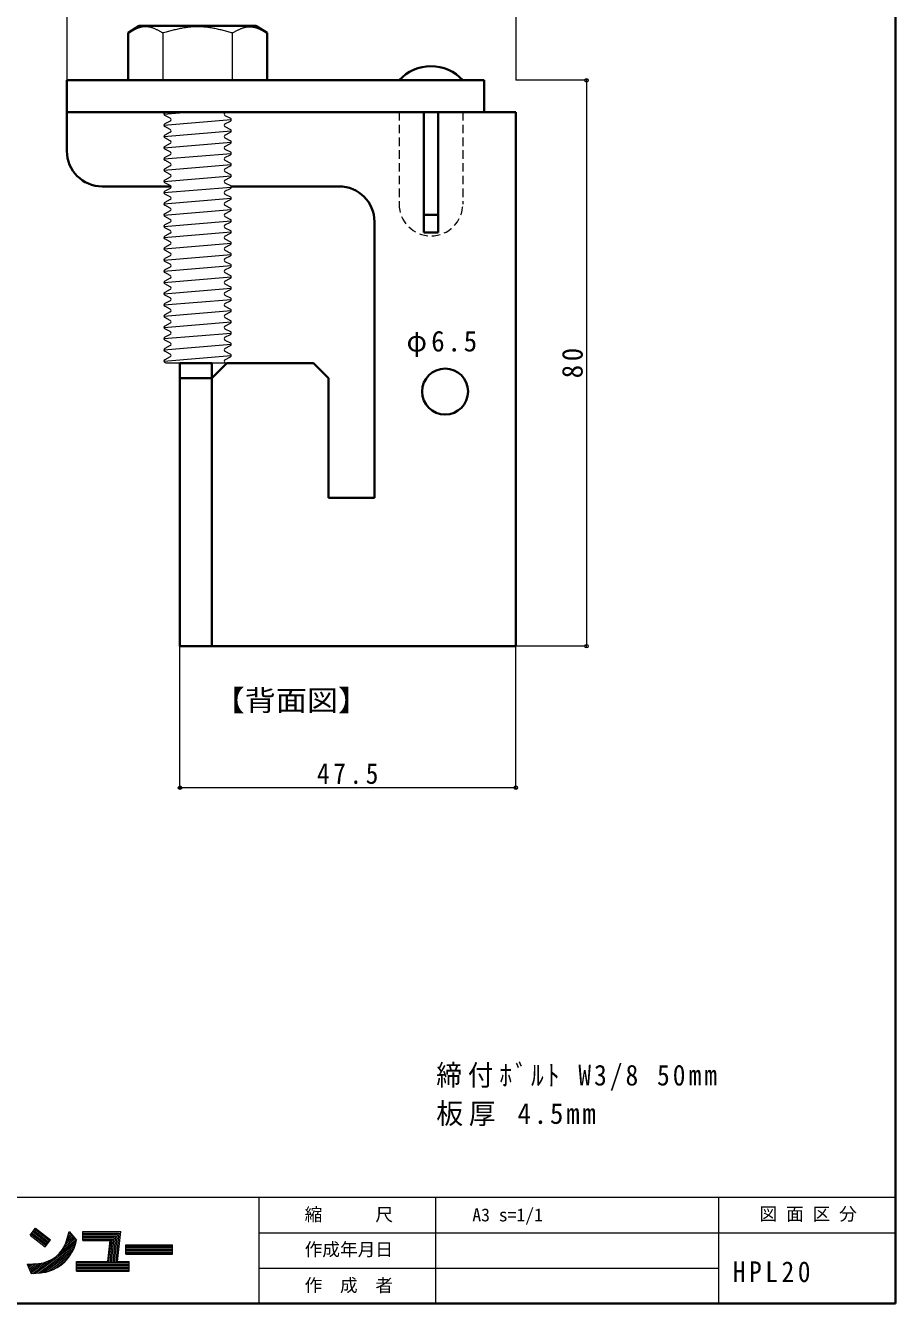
# Model space of a CAD drawing. Units: millimetres at full size, sheet at 1:1; details may follow other scales. Extents: x -492 to 492, y -348 to 348.
# Drawn here: x -225.5 to -102.5, y -347.8 to -167.1 of the extents above; entities that cross this region are included whole.
import ezdxf
from ezdxf.enums import TextEntityAlignment as Align

# ---------------------------------------------------------------- set-up
doc = ezdxf.new("R2010")
doc.units = ezdxf.units.MM
doc.header["$PDMODE"] = 32
doc.header["$PDSIZE"] = 0.5
doc.linetypes.add('DASHED1', pattern=[1.8, 1.2, -0.6])
for name, color, linetype, lineweight in [('0-2_本体', 7, 'Continuous', 35), ('0-3_ボルト・ナット', 4, 'Continuous', 18), ('0-8', 4, 'Continuous', 18), ('F-0_図面枠', 4, 'Continuous', 18)]:
    doc.layers.add(name, color=color, linetype=linetype, lineweight=lineweight)
doc.layers.add('F-2_文字1', color=7, linetype='Continuous')
doc.layers.add('F-3_文字2', color=7, linetype='Continuous')
doc.styles.add('ＭＳ ゴシック', font='')
doc.styles.get('ＭＳ ゴシック').set_extended_font_data('MS Gothic')

msp = doc.modelspace()

# ---------------------------------------------------------------- linework, layer by layer
at = {"layer": '0-2_本体'}
for p, q in [((-219.69, -174.851), (-160.69, -174.851)), ((-219.69, -184.851), (-219.69, -174.851)), ((-160.69, -179.351), (-160.69, -174.851)), ((-219.69, -179.351), (-156.19, -179.351)), ((-169.19, -179.351), (-169.19, -196.351)), ((-167.19, -179.351), (-167.19, -196.351)), ((-156.19, -254.851), (-156.19, -179.351)), ((-214.69, -189.851), (-204.956, -189.851)), ((-196.447, -189.851), (-181.19, -189.851)), ((-176.19, -194.851), (-176.19, -233.851)), ((-169.19, -193.851), (-167.19, -193.851)), ((-169.19, -196.351), (-167.19, -196.351)), ((-203.69, -214.851), (-203.69, -254.851)), ((-199.19, -214.851), (-203.69, -214.851)), ((-199.19, -214.851), (-199.19, -254.851)), ((-197.069, -214.851), (-199.19, -216.973)), ((-184.811, -214.851), (-197.069, -214.851)), ((-184.811, -214.851), (-182.69, -216.973)), ((-199.19, -216.973), (-203.69, -216.973)), ((-182.69, -216.973), (-182.69, -233.851)), ((-176.19, -233.851), (-182.69, -233.851)), ((-156.19, -254.851), (-203.69, -254.851)), ((-203.69, -254.851), (-156.19, -254.851))]:
    msp.add_line(p, q, dxfattribs=at)
at = {"layer": '0-2_本体', "color": 4, "linetype": 'DASHED1', "lineweight": 18}
for p, q in [((-172.69, -179.351), (-172.69, -192.351)), ((-163.69, -179.351), (-163.69, -192.351))]:
    msp.add_line(p, q, dxfattribs=at)
at = {"layer": '0-2_本体'}
msp.add_circle((-166.19, -218.851), 3.25, dxfattribs=at)
for centre, radius, start, end in [((-168.19, -178.914), 6.062, 42.07502, 137.92498), ((-214.69, -184.851), 5, 180, 270), ((-181.19, -194.851), 5, 0, 90)]:
    msp.add_arc(centre, radius, start, end, dxfattribs=at)
at = {"layer": '0-2_本体', "color": 4, "linetype": 'DASHED1', "lineweight": 18}
msp.add_arc((-168.19, -192.351), 4.5, 180, 0, dxfattribs=at)
at = {"layer": '0-3_ボルト・ナット'}
for p, q in [((-205.769, -167.151), (-205.835, -167.117)), ((-197.326, -167.117), (-197.26, -167.151)), ((-206.098, -168.151), (-206.098, -174.851)), ((-196.283, -168.151), (-196.283, -174.851)), ((-205.953, -179.623), (-202.69, -179.351)), ((-205.953, -181.211), (-196.427, -180.417)), ((-205.685, -179.351), (-205.835, -179.43)), ((-205.054, -180.223), (-205.835, -179.817)), ((-205.054, -180.611), (-205.835, -181.017)), ((-197.326, -179.43), (-197.176, -179.351)), ((-197.326, -179.817), (-196.545, -180.223)), ((-197.326, -181.017), (-196.545, -180.611)), ((-205.953, -182.798), (-196.427, -182.004)), ((-205.054, -181.811), (-205.835, -181.404)), ((-205.054, -182.198), (-205.835, -182.605)), ((-197.326, -181.404), (-196.545, -181.811)), ((-197.326, -182.605), (-196.545, -182.198)), ((-205.953, -184.386), (-196.427, -183.592)), ((-205.054, -183.398), (-205.835, -182.992)), ((-205.054, -183.786), (-205.835, -184.192)), ((-197.326, -182.992), (-196.545, -183.398)), ((-197.326, -184.192), (-196.545, -183.786)), ((-205.953, -185.973), (-196.427, -185.179)), ((-205.054, -184.986), (-205.835, -184.579)), ((-205.054, -185.373), (-205.835, -185.78)), ((-197.326, -184.579), (-196.545, -184.986)), ((-197.326, -185.78), (-196.545, -185.373)), ((-205.953, -187.561), (-196.427, -186.767)), ((-205.054, -186.573), (-205.835, -186.167)), ((-205.054, -186.961), (-205.835, -187.367)), ((-205.054, -188.161), (-205.835, -187.754)), ((-197.326, -186.167), (-196.545, -186.573)), ((-197.326, -187.367), (-196.545, -186.961)), ((-197.326, -187.754), (-196.545, -188.161)), ((-205.953, -189.148), (-196.427, -188.354)), ((-205.054, -188.548), (-205.835, -188.955)), ((-205.054, -189.748), (-205.835, -189.342)), ((-197.326, -188.955), (-196.545, -188.548)), ((-197.326, -189.342), (-196.545, -189.748)), ((-205.953, -190.736), (-196.427, -189.942)), ((-205.054, -190.136), (-205.835, -190.542)), ((-205.054, -191.336), (-205.835, -190.929)), ((-197.326, -190.542), (-196.545, -190.136)), ((-197.326, -190.929), (-196.545, -191.336)), ((-205.953, -192.323), (-196.427, -191.529)), ((-205.953, -193.911), (-196.427, -193.117)), ((-205.054, -191.723), (-205.835, -192.13)), ((-205.054, -192.923), (-205.835, -192.517)), ((-197.326, -192.13), (-196.545, -191.723)), ((-197.326, -192.517), (-196.545, -192.923)), ((-205.953, -195.498), (-196.427, -194.704)), ((-205.054, -193.311), (-205.835, -193.717)), ((-205.054, -194.511), (-205.835, -194.104)), ((-205.054, -194.898), (-205.835, -195.305)), ((-197.326, -193.717), (-196.545, -193.311)), ((-197.326, -194.104), (-196.545, -194.511)), ((-197.326, -195.305), (-196.545, -194.898)), ((-205.953, -197.086), (-196.427, -196.292)), ((-205.054, -196.098), (-205.835, -195.692)), ((-205.054, -196.486), (-205.835, -196.892)), ((-197.326, -195.692), (-196.545, -196.098)), ((-197.326, -196.892), (-196.545, -196.486)), ((-205.953, -198.673), (-196.427, -197.879)), ((-205.054, -197.686), (-205.835, -197.279)), ((-205.054, -198.073), (-205.835, -198.48)), ((-197.326, -197.279), (-196.545, -197.686)), ((-197.326, -198.48), (-196.545, -198.073)), ((-205.953, -200.261), (-196.427, -199.467)), ((-205.054, -199.273), (-205.835, -198.867)), ((-205.054, -199.661), (-205.835, -200.067)), ((-205.054, -200.861), (-205.835, -200.454)), ((-197.326, -198.867), (-196.545, -199.273)), ((-197.326, -200.067), (-196.545, -199.661)), ((-197.326, -200.454), (-196.545, -200.861)), ((-205.953, -201.848), (-196.427, -201.054)), ((-205.054, -201.248), (-205.835, -201.655)), ((-205.054, -202.448), (-205.835, -202.042)), ((-197.326, -201.655), (-196.545, -201.248)), ((-197.326, -202.042), (-196.545, -202.448)), ((-205.953, -203.436), (-196.427, -202.642)), ((-205.054, -202.836), (-205.835, -203.242)), ((-205.054, -204.036), (-205.835, -203.629)), ((-197.326, -203.242), (-196.545, -202.836)), ((-197.326, -203.629), (-196.545, -204.036)), ((-205.953, -205.023), (-196.427, -204.229)), ((-205.953, -206.611), (-196.427, -205.817)), ((-205.054, -204.423), (-205.835, -204.83)), ((-205.054, -205.623), (-205.835, -205.217)), ((-197.326, -204.83), (-196.545, -204.423)), ((-197.326, -205.217), (-196.545, -205.623)), ((-205.953, -208.198), (-196.427, -207.404)), ((-205.054, -206.011), (-205.835, -206.417)), ((-205.054, -207.211), (-205.835, -206.804)), ((-205.054, -207.598), (-205.835, -208.005)), ((-197.326, -206.417), (-196.545, -206.011)), ((-197.326, -206.804), (-196.545, -207.211)), ((-197.326, -208.005), (-196.545, -207.598)), ((-205.953, -209.786), (-196.427, -208.992)), ((-205.054, -208.798), (-205.835, -208.392)), ((-205.054, -209.186), (-205.835, -209.592)), ((-197.326, -208.392), (-196.545, -208.798)), ((-197.326, -209.592), (-196.545, -209.186)), ((-205.953, -211.373), (-196.427, -210.579)), ((-205.054, -210.386), (-205.835, -209.979)), ((-205.054, -210.773), (-205.835, -211.18)), ((-197.326, -209.979), (-196.545, -210.386)), ((-197.326, -211.18), (-196.545, -210.773)), ((-205.953, -212.961), (-196.427, -212.167)), ((-205.054, -211.973), (-205.835, -211.567)), ((-205.054, -212.361), (-205.835, -212.767)), ((-197.326, -211.567), (-196.545, -211.973)), ((-197.326, -212.767), (-196.545, -212.361)), ((-205.953, -214.548), (-196.427, -213.754)), ((-205.054, -213.561), (-205.835, -213.154)), ((-205.054, -213.948), (-205.835, -214.355)), ((-205.625, -214.851), (-205.835, -214.742)), ((-197.326, -213.154), (-196.545, -213.561)), ((-197.326, -214.355), (-196.545, -213.948))]:
    msp.add_line(p, q, dxfattribs=at)
at = {"layer": '0-3_ボルト・ナット', "color": 7, "lineweight": 35}
for p, q in [((-192.94, -167.151), (-191.375, -168.151)), ((-211.005, -168.151), (-211.005, -174.851)), ((-191.375, -168.151), (-191.375, -174.851)), ((-191.375, -174.851), (-211.005, -174.851)), ((-191.375, -174.851), (-211.005, -174.851))]:
    msp.add_line(p, q, dxfattribs=at)
msp.add_lwpolyline([(-192.94, -167.151), (-209.44, -167.151), (-211.005, -168.151)], dxfattribs=at)
at = {"layer": '0-3_ボルト・ナット'}
for points in [[(-209.265, -167.383), (-209.35, -167.406), (-209.434, -167.432), (-209.519, -167.46), (-209.603, -167.489), (-209.688, -167.52), (-209.772, -167.553), (-209.857, -167.587), (-209.941, -167.623), (-210.026, -167.66), (-210.11, -167.698), (-210.195, -167.738), (-210.28, -167.778), (-210.364, -167.819), (-210.449, -167.862), (-210.533, -167.904), (-210.618, -167.948), (-210.702, -167.992), (-210.787, -168.036), (-210.871, -168.081), (-210.956, -168.125), (-211.005, -168.151)], [(-206.098, -168.151), (-206.146, -168.126), (-206.23, -168.081), (-206.314, -168.037), (-206.397, -167.993), (-206.481, -167.949), (-206.565, -167.906), (-206.649, -167.863), (-206.732, -167.821), (-206.816, -167.78), (-206.9, -167.74), (-206.984, -167.7), (-207.067, -167.662), (-207.151, -167.625), (-207.235, -167.59), (-207.319, -167.555), (-207.402, -167.523), (-207.486, -167.492), (-207.57, -167.462), (-207.654, -167.435), (-207.737, -167.409), (-207.821, -167.386), (-207.905, -167.364), (-207.989, -167.345), (-208.072, -167.328), (-208.156, -167.314), (-208.24, -167.302), (-208.324, -167.293), (-208.408, -167.287), (-208.491, -167.283), (-208.54, -167.283), (-208.589, -167.283), (-208.674, -167.286), (-208.758, -167.292), (-208.843, -167.301), (-208.927, -167.312), (-209.012, -167.326), (-209.096, -167.343), (-209.181, -167.362), (-209.265, -167.383)], [(-202.634, -167.384), (-202.802, -167.408), (-202.971, -167.433), (-203.139, -167.461), (-203.307, -167.49), (-203.475, -167.521), (-203.644, -167.554), (-203.812, -167.588), (-203.98, -167.624), (-204.149, -167.661), (-204.317, -167.699), (-204.485, -167.739), (-204.654, -167.779), (-204.822, -167.82), (-204.99, -167.862), (-205.158, -167.905), (-205.327, -167.948), (-205.495, -167.992), (-205.663, -168.036), (-205.832, -168.081), (-206, -168.125), (-206.098, -168.151)], [(-196.283, -168.151), (-196.38, -168.125), (-196.548, -168.081), (-196.717, -168.036), (-196.885, -167.992), (-197.053, -167.948), (-197.222, -167.905), (-197.39, -167.862), (-197.558, -167.82), (-197.727, -167.779), (-197.895, -167.739), (-198.063, -167.699), (-198.231, -167.661), (-198.4, -167.624), (-198.568, -167.588), (-198.736, -167.554), (-198.905, -167.521), (-199.073, -167.49), (-199.241, -167.461), (-199.409, -167.433), (-199.578, -167.408), (-199.746, -167.384), (-199.914, -167.363), (-200.083, -167.344), (-200.251, -167.327), (-200.419, -167.313), (-200.588, -167.301), (-200.756, -167.292), (-200.924, -167.286), (-201.092, -167.283), (-201.19, -167.283), (-201.288, -167.283), (-201.456, -167.286), (-201.624, -167.292), (-201.793, -167.301), (-201.961, -167.313), (-202.129, -167.327), (-202.297, -167.344), (-202.466, -167.363), (-202.634, -167.384)], [(-196.283, -168.151), (-196.234, -168.126), (-196.15, -168.081), (-196.067, -168.037), (-195.983, -167.993), (-195.899, -167.949), (-195.815, -167.906), (-195.732, -167.863), (-195.648, -167.821), (-195.564, -167.78), (-195.48, -167.74), (-195.397, -167.7), (-195.313, -167.662), (-195.229, -167.625), (-195.145, -167.59), (-195.062, -167.555), (-194.978, -167.523), (-194.894, -167.492), (-194.81, -167.462), (-194.726, -167.435), (-194.643, -167.409), (-194.559, -167.386), (-194.475, -167.364), (-194.391, -167.345), (-194.308, -167.328), (-194.224, -167.314), (-194.14, -167.302), (-194.056, -167.293), (-193.972, -167.287), (-193.889, -167.283), (-193.84, -167.283), (-193.791, -167.283), (-193.707, -167.286), (-193.622, -167.292), (-193.538, -167.301), (-193.453, -167.312), (-193.369, -167.326), (-193.284, -167.343), (-193.199, -167.362), (-193.115, -167.383)], [(-193.115, -167.383), (-193.03, -167.406), (-192.946, -167.432), (-192.861, -167.46), (-192.777, -167.489), (-192.692, -167.52), (-192.608, -167.553), (-192.523, -167.587), (-192.439, -167.623), (-192.354, -167.66), (-192.27, -167.698), (-192.185, -167.738), (-192.101, -167.778), (-192.016, -167.819), (-191.931, -167.862), (-191.847, -167.904), (-191.762, -167.948), (-191.678, -167.992), (-191.593, -168.036), (-191.509, -168.081), (-191.424, -168.125), (-191.375, -168.151)], [(-197.326, -214.742), (-197.116, -214.851), (-205.625, -214.851)]]:
    msp.add_lwpolyline(points, dxfattribs=at)
for centre, start, end in [((-205.734, -179.623), 117.5, 242.5), ((-205.155, -180.417), 297.5, 62.5), ((-197.225, -179.623), 117.5, 242.5), ((-196.646, -180.417), 297.5, 62.5), ((-205.734, -181.211), 117.5, 242.5), ((-205.155, -182.004), 297.5, 62.5), ((-197.225, -181.211), 117.5, 242.5), ((-196.646, -182.004), 297.5, 62.5), ((-205.734, -182.798), 117.5, 242.5), ((-205.734, -184.386), 117.5, 242.5), ((-205.155, -183.592), 297.5, 62.5), ((-197.225, -182.798), 117.5, 242.5), ((-197.225, -184.386), 117.5, 242.5), ((-196.646, -183.592), 297.5, 62.5), ((-205.734, -185.973), 117.5, 242.5), ((-205.155, -185.179), 297.5, 62.5), ((-197.225, -185.973), 117.5, 242.5), ((-196.646, -185.179), 297.5, 62.5), ((-205.734, -187.561), 117.5, 242.5), ((-205.155, -186.767), 297.5, 62.5), ((-197.225, -187.561), 117.5, 242.5), ((-196.646, -186.767), 297.5, 62.5), ((-205.734, -189.148), 117.5, 242.5), ((-205.155, -188.354), 297.5, 62.5), ((-197.225, -189.148), 117.5, 242.5), ((-196.646, -188.354), 297.5, 62.5), ((-205.734, -190.736), 117.5, 242.5), ((-205.155, -189.942), 297.5, 62.5), ((-205.155, -191.529), 297.5, 62.5), ((-197.225, -190.736), 117.5, 242.5), ((-196.646, -189.942), 297.5, 62.5), ((-196.646, -191.529), 297.5, 62.5), ((-205.734, -192.323), 117.5, 242.5), ((-205.155, -193.117), 297.5, 62.5), ((-197.225, -192.323), 117.5, 242.5), ((-196.646, -193.117), 297.5, 62.5), ((-205.734, -193.911), 117.5, 242.5), ((-205.155, -194.704), 297.5, 62.5), ((-197.225, -193.911), 117.5, 242.5), ((-196.646, -194.704), 297.5, 62.5), ((-205.734, -195.498), 117.5, 242.5), ((-205.155, -196.292), 297.5, 62.5), ((-197.225, -195.498), 117.5, 242.5), ((-196.646, -196.292), 297.5, 62.5), ((-205.734, -197.086), 117.5, 242.5), ((-205.734, -198.673), 117.5, 242.5), ((-205.155, -197.879), 297.5, 62.5), ((-197.225, -197.086), 117.5, 242.5), ((-197.225, -198.673), 117.5, 242.5), ((-196.646, -197.879), 297.5, 62.5), ((-205.734, -200.261), 117.5, 242.5), ((-205.155, -199.467), 297.5, 62.5), ((-197.225, -200.261), 117.5, 242.5), ((-196.646, -199.467), 297.5, 62.5), ((-205.734, -201.848), 117.5, 242.5), ((-205.155, -201.054), 297.5, 62.5), ((-197.225, -201.848), 117.5, 242.5), ((-196.646, -201.054), 297.5, 62.5), ((-205.734, -203.436), 117.5, 242.5), ((-205.155, -202.642), 297.5, 62.5), ((-205.155, -204.229), 297.5, 62.5), ((-197.225, -203.436), 117.5, 242.5), ((-196.646, -202.642), 297.5, 62.5), ((-196.646, -204.229), 297.5, 62.5), ((-205.734, -205.023), 117.5, 242.5), ((-205.155, -205.817), 297.5, 62.5), ((-197.225, -205.023), 117.5, 242.5), ((-196.646, -205.817), 297.5, 62.5), ((-205.734, -206.611), 117.5, 242.5), ((-205.155, -207.404), 297.5, 62.5), ((-197.225, -206.611), 117.5, 242.5), ((-196.646, -207.404), 297.5, 62.5), ((-205.734, -208.198), 117.5, 242.5), ((-205.155, -208.992), 297.5, 62.5), ((-197.225, -208.198), 117.5, 242.5), ((-196.646, -208.992), 297.5, 62.5), ((-205.734, -209.786), 117.5, 242.5), ((-205.734, -211.373), 117.5, 242.5), ((-205.155, -210.579), 297.5, 62.5), ((-197.225, -209.786), 117.5, 242.5), ((-197.225, -211.373), 117.5, 242.5), ((-196.646, -210.579), 297.5, 62.5), ((-205.734, -212.961), 117.5, 242.5), ((-205.155, -212.167), 297.5, 62.5), ((-197.225, -212.961), 117.5, 242.5), ((-196.646, -212.167), 297.5, 62.5), ((-205.734, -214.548), 117.5, 242.5), ((-205.155, -213.754), 297.5, 62.5), ((-197.225, -214.548), 117.5, 242.5), ((-196.646, -213.754), 297.5, 62.5)]:
    msp.add_arc(centre, 0.218, start, end, dxfattribs=at)
at = {"layer": '0-8'}
for p, q in [((-219.69, -143.851), (-219.69, -174.851)), ((-156.19, -143.851), (-156.19, -174.851)), ((-146.19, -174.851), (-156.19, -174.851)), ((-146.19, -174.851), (-156.19, -174.851)), ((-146.19, -174.851), (-146.19, -254.851)), ((-203.69, -274.851), (-203.69, -254.851)), ((-146.19, -254.851), (-156.19, -254.851)), ((-156.19, -274.851), (-156.19, -254.851)), ((-156.19, -274.851), (-203.69, -274.851))]:
    msp.add_line(p, q, dxfattribs=at)
for p in [(-146.19, -174.851), (-146.19, -254.851), (-203.69, -274.851), (-156.19, -274.851)]:
    msp.add_point(p, dxfattribs=at)
at = {"layer": 'F-0_図面枠', "color": 7, "lineweight": 35}
for p, q in [((-102.5, -347.75), (-102.5, -72.75)), ((-102.5, -342.75), (-102.5, -342.75))]:
    msp.add_line(p, q, dxfattribs=at)
at = {"layer": 'F-0_図面枠'}
for p, q in [((-492, -332.75), (-102.5, -332.75)), ((-192.5, -347.75), (-192.5, -332.75)), ((-167.5, -347.75), (-167.5, -332.75)), ((-127.5, -347.75), (-127.5, -332.75)), ((-224.891, -338.1), (-224.127, -337.107)), ((-224.633, -337.765), (-222.491, -339.413)), ((-224.505, -337.598), (-222.362, -339.246)), ((-224.376, -337.431), (-222.234, -339.079)), ((-224.247, -337.264), (-222.105, -338.912)), ((-224.127, -337.107), (-221.985, -338.755)), ((-219.733, -338.886), (-219.348, -337.601)), ((-219.461, -337.979), (-219.193, -337.783)), ((-219.348, -337.601), (-218.298, -338.827)), ((-217.412, -338.854), (-217.412, -337.601)), ((-217.412, -337.601), (-212.042, -337.601)), ((-212.501, -341.82), (-212.042, -337.601)), ((-192.5, -337.75), (-102.5, -337.75)), ((-224.891, -338.1), (-222.748, -339.748)), ((-224.762, -337.933), (-222.62, -339.58)), ((-224.118, -343.485), (-218.449, -339.329)), ((-222.748, -339.748), (-221.985, -338.755)), ((-220.979, -340.923), (-218.348, -338.994)), ((-220.355, -340.203), (-218.366, -338.746)), ((-220.07, -339.734), (-218.504, -338.586)), ((-219.888, -339.338), (-218.642, -338.425)), ((-219.763, -338.985), (-218.78, -338.264)), ((-219.662, -338.65), (-218.917, -338.104)), ((-219.562, -338.315), (-219.055, -337.943)), ((-218.452, -339.342), (-218.298, -338.827)), ((-217.412, -337.812), (-212.277, -337.812)), ((-217.412, -338.023), (-212.512, -338.023)), ((-217.412, -338.234), (-212.747, -338.234)), ((-217.412, -338.445), (-212.982, -338.445)), ((-217.412, -338.656), (-213.218, -338.656)), ((-217.412, -338.854), (-213.571, -338.854)), ((-213.893, -341.82), (-213.571, -338.854)), ((-213.787, -341.939), (-213.441, -338.762)), ((-213.575, -341.939), (-213.218, -338.656)), ((-213.362, -341.939), (-212.982, -338.445)), ((-213.15, -341.939), (-212.747, -338.234)), ((-212.938, -341.939), (-212.512, -338.023)), ((-212.726, -341.939), (-212.277, -337.812)), ((-211.347, -340.798), (-211.347, -339.48)), ((-211.347, -339.48), (-204.755, -339.48)), ((-204.755, -340.798), (-204.755, -339.48)), ((-223.717, -343.453), (-218.563, -339.675)), ((-223.311, -343.417), (-218.714, -340.047)), ((-222.857, -343.346), (-218.918, -340.459)), ((-222.318, -343.212), (-219.208, -340.933)), ((-211.347, -339.638), (-204.755, -339.638)), ((-211.347, -339.849), (-204.755, -339.849)), ((-211.347, -340.06), (-204.755, -340.06)), ((-211.347, -340.271), (-204.755, -340.271)), ((-211.347, -340.482), (-204.755, -340.482)), ((-211.347, -340.693), (-204.755, -340.693)), ((-211.347, -340.798), (-204.755, -340.798)), ((-225.28, -342.216), (-223.695, -342.087)), ((-225.28, -342.216), (-224.72, -343.534)), ((-225.186, -342.437), (-224.835, -342.18)), ((-225.102, -342.637), (-224.434, -342.147)), ((-225.017, -342.836), (-224.033, -342.115)), ((-224.932, -343.035), (-223.631, -342.082)), ((-224.847, -343.235), (-223.2, -342.027)), ((-224.763, -343.434), (-222.666, -341.898)), ((-224.52, -343.518), (-221.792, -341.519)), ((-221.586, -342.937), (-219.691, -341.548)), ((-218.301, -343.204), (-218.301, -341.82)), ((-218.301, -341.82), (-213.893, -341.82)), ((-218.301, -341.939), (-210.853, -341.939)), ((-218.301, -342.15), (-210.853, -342.15)), ((-218.301, -342.361), (-210.853, -342.361)), ((-218.301, -342.572), (-210.853, -342.572)), ((-218.301, -342.783), (-210.853, -342.783)), ((-218.301, -342.994), (-210.853, -342.994)), ((-212.501, -341.82), (-210.853, -341.82)), ((-210.853, -343.204), (-210.853, -341.82)), ((-192.5, -342.75), (-127.5, -342.75)), ((-224.72, -343.534), (-223.404, -343.428)), ((-218.301, -343.204), (-210.853, -343.204))]:
    msp.add_line(p, q, dxfattribs=at)
at = {"layer": 'F-0_図面枠', "color": 7, "lineweight": 35}
msp.add_lwpolyline([(-492, -72.75), (-492, -347.75), (-102.5, -347.75)], dxfattribs=at)
at = {"layer": 'F-0_図面枠'}
for centre, radius, start, end in [((-223.969, -337.696), 4.4, 273.5696, 344.30289), ((-223.973, -337.692), 5.762, 273.9684, 344.73839)]:
    msp.add_arc(centre, radius, start, end, dxfattribs=at)

# ---------------------------------------------------------------- texts
at = {"layer": '0-8', "color": 7, "style": 'ＭＳ ゴシック', "width": 1.1}
msp.add_text('【背面図】', height=2.933, dxfattribs=at).set_placement((-198.94, -264.851), align=Align.BOTTOM_LEFT)
at = {"layer": '0-8', "color": 7, "char_height": 2.933, "attachment_point": 7, "style": 'ＭＳ ゴシック'}
for s, insert in [('\\T1.21;\\W0.95;φ6.5', (-171.635, -213.986)), ('\\T1.28;\\W0.9;47.5', (-184.315, -274.351)), ('\\T1.24;\\W0.9;締付ﾎﾞﾙﾄ\\~W3/8\\~50mm', (-167.437, -317.657)), ('\\T1.21;\\W0.95;板厚\\~4.5mm', (-167.439, -322.687))]:
    msp.add_mtext(s, dxfattribs=dict(at, insert=insert))
at = {"layer": '0-8', "color": 7, "insert": (-146.69, -216.976), "char_height": 2.933, "attachment_point": 7, "rotation": 90, "style": 'ＭＳ ゴシック'}
msp.add_mtext('\\T1.27;\\W0.95;80', dxfattribs=at)
at = {"layer": 'F-2_文字1', "style": 'ＭＳ ゴシック'}
for s, p in [('縮\u3000\u3000\u3000尺', (-186.057, -336.648)), ('図 面 区 分', (-121.712, -336.566)), ('作成年月日', (-186.057, -341.575)), ('作\u3000成\u3000者', (-186.057, -346.648))]:
    msp.add_text(s, height=1.833, dxfattribs=at).set_placement(p, align=Align.BOTTOM_LEFT)
at = {"layer": 'F-3_文字2', "style": 'ＭＳ ゴシック'}
msp.add_text('A3 s=1/1', height=1.833, dxfattribs=at).set_placement((-162.34, -336.701), align=Align.BOTTOM_LEFT)
at = {"layer": 'F-3_文字2', "insert": (-125.503, -344.779), "char_height": 2.933, "attachment_point": 7, "style": 'ＭＳ ゴシック'}
msp.add_mtext('\\T1.28;\\W0.9;HPL20', dxfattribs=at)

doc.saveas('drawing.dxf')
